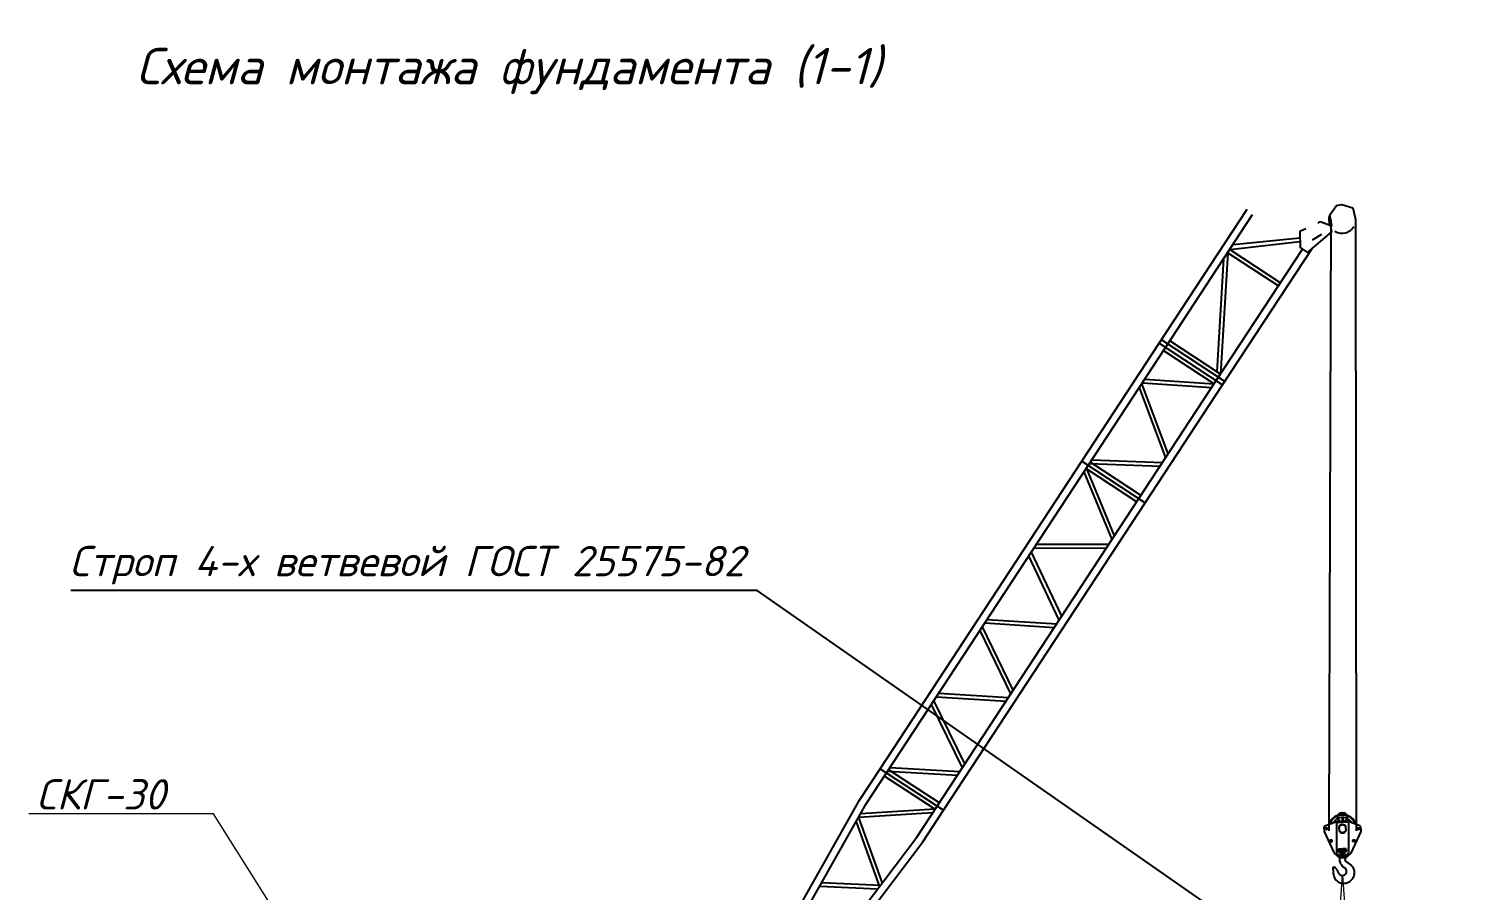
# Model space of a CAD drawing. Header units: millimetres. Extents: x 302528 to 620428, y -80391 to 59551.
# Drawn here: x 459541 to 483366, y 14296 to 28498 of the extents above; entities that cross this region are included whole.
import ezdxf

# ---------------------------------------------------------------- set-up
doc = ezdxf.new("R2010")
doc.units = ezdxf.units.MM
doc.header["$MEASUREMENT"] = 0
doc.layers.add('0.5', color=7, linetype='Continuous', lineweight=50)
doc.layers.add('Размеры', color=252, linetype='Continuous', lineweight=9)
doc.layers.add('1текст-мое', color=2, linetype='Continuous')
doc.styles.get("Standard").update_dxf_attribs({"font": 'isocpeui.ttf', "height": 300})
doc.styles.add('Италик', font='isocpeui.ttf')
doc.dimstyles.new('1-100', dxfattribs={"dimscale": 100, "dimtxt": 3, "dimasz": 2.5, "dimexe": 1.25, "dimexo": 0.625, "dimtad": 1, "dimdec": 0, "dimrnd": 5, "dimtxsty": 'Standard', "dimblk": 'ARCHTICK', "dimcen": 2.5, "dimadec": 0, "dimazin": 0, "dimtfac": 1, "dimtdec": 0, "dimtmove": 1, "dimatfit": 2, "dimfxl": 1, "dimarcsym": 0})

# ---------------------------------------------------------------- blocks, each defined once
blk = doc.blocks.new('_ArchTick')
at = {"color": 0, "const_width": 0.15}
blk.add_lwpolyline([(-0.5, -0.5), (0.5, 0.5)], dxfattribs=at)
blk = doc.blocks.new('*D345')
at = {"color": 0, "linetype": 'ByBlock', "lineweight": -2, "transparency": 16777216}
for p, q in [((494931, 36573), (495552, 35873)), ((490945, 31958), (495469, 35966)), ((490408, 32565), (491028, 31865))]:
    blk.add_line(p, q, dxfattribs=at)
at = {"layer": 'Defpoints', "color": 0, "linetype": 'ByBlock', "lineweight": 9, "transparency": 16777216}
for p in [(494890, 36620), (495469, 35966), (490366, 32612)]:
    blk.add_point(p, dxfattribs=at)
at = {"color": 0, "linetype": 'ByBlock', "lineweight": -2, "transparency": 16777216, "xscale": 250, "yscale": 250, "zscale": 250}
for p, rotation in [((495469, 35966), 41.5417763354136), ((490945, 31958), 221.5417763354136)]:
    blk.add_blockref('_ArchTick', p, dxfattribs=dict(at, rotation=rotation))
at = {"color": 0, "linetype": 'ByBlock', "lineweight": 9, "transparency": 16777216, "insert": (493083, 34103), "char_height": 300, "width": 73704.55, "attachment_point": 5, "rotation": 41.5418, "style": 'Италик'}
blk.add_mtext('{\\fISOCPEUR|b0|i0|c204|p34;\\H0.83333x;1200}', dxfattribs=at)

msp = doc.modelspace()

# ---------------------------------------------------------------- linework, layer by layer
at = {"color": 0, "lineweight": -3}
for p, q in [((479304.973, 24806.515), (480139.898, 24259.064)), ((479339.189, 24858.697), (480174.114, 24311.247)), ((479257.296, 22685.393), (478213.639, 23369.706)), ((479187.146, 22806.007), (478352.22, 23353.458)), ((478176.636, 23313.273), (479220.293, 22628.959)), ((478246.786, 23192.659), (479081.711, 22645.208)), ((476901.705, 21368.856), (477945.361, 20684.543)), ((476971.855, 21248.242), (477806.78, 20700.791)), ((481151.98, 14857.809), (481240.202, 14857.809)), ((481151.98, 14789.813), (481151.98, 14857.809)), ((481158.554, 14959.73), (481233.629, 14857.809)), ((481158.554, 14959.73), (481158.554, 14857.809)), ((481233.629, 14959.73), (481158.554, 14959.73)), ((481158.554, 14857.809), (481233.629, 14857.809)), ((481164.891, 14908.77), (481227.291, 14908.77)), ((481233.629, 14857.809), (481233.629, 14959.73)), ((481240.202, 14857.809), (481240.202, 14798.031))]:
    msp.add_line(p, q, dxfattribs=at)
at = {"color": 0, "lineweight": -3, "ltscale": 0.5}
for p, q in [((480893.451, 15339.17), (480907.72, 15358.476)), ((480893.451, 15308.13), (480893.451, 15339.17)), ((480893.451, 15308.13), (480893.451, 15259.986)), ((480893.451, 15259.986), (481058.454, 14905.628)), ((480907.72, 15358.476), (481114.447, 15430.761)), ((480909.202, 15311.25), (480914.747, 15309.784)), ((480909.202, 15304.596), (480914.747, 15306.551)), ((480931.294, 15327.236), (480914.747, 15317.683)), ((480914.747, 15317.683), (480914.747, 15298.577)), ((480914.747, 15298.577), (480931.294, 15289.024)), ((480922.048, 15321.898), (480925.634, 15315.808)), ((480927.026, 15299.598), (480923.045, 15293.786)), ((480947.84, 15317.683), (480931.294, 15327.236)), ((480931.294, 15289.024), (480947.84, 15298.577)), ((480935.561, 15299.598), (480939.542, 15293.786)), ((480940.539, 15321.898), (480936.953, 15315.808)), ((480953.086, 15311.055), (480947.796, 15308.119)), ((480947.84, 15298.577), (480947.84, 15317.683)), ((480947.84, 15308.13), (480952.89, 15304.987)), ((480948.188, 15308.119), (480953.086, 15311.055)), ((480952.89, 15304.987), (480948.188, 15308.119)), ((481073.611, 15423.285), (481078.066, 15418.04)), ((481080.602, 15429.754), (481090.455, 15422.372)), ((481096.251, 15414.341), (481096.251, 14910.857)), ((481096.251, 15414.341), (481196.091, 15414.341)), ((481114.447, 15430.761), (481196.091, 15430.761)), ((481139.931, 15308.13), (481139.931, 15347.595)), ((481139.931, 15308.13), (481139.931, 15268.664)), ((481192.574, 15476.308), (481190.088, 15430.761)), ((481277.736, 15430.761), (481196.091, 15430.761)), ((481295.931, 15414.341), (481196.091, 15414.341)), ((481199.608, 15476.308), (481202.095, 15430.761)), ((481252.251, 15308.13), (481252.251, 15347.595)), ((481252.251, 15308.13), (481252.251, 15268.664)), ((481484.463, 15358.476), (481277.736, 15430.761)), ((481295.931, 15414.341), (481295.931, 14910.857)), ((481311.581, 15429.754), (481301.728, 15422.372)), ((481318.572, 15423.285), (481314.117, 15418.04)), ((481498.731, 15259.986), (481333.729, 14905.628)), ((481439.097, 15311.055), (481444.386, 15308.119)), ((481443.994, 15308.119), (481439.097, 15311.055)), ((481444.343, 15308.13), (481439.293, 15304.987)), ((481439.293, 15304.987), (481443.994, 15308.119)), ((481444.343, 15317.683), (481460.889, 15327.236)), ((481444.343, 15298.577), (481444.343, 15317.683)), ((481460.889, 15289.024), (481444.343, 15298.577)), ((481451.644, 15321.898), (481455.229, 15315.808)), ((481456.622, 15299.598), (481452.641, 15293.786)), ((481460.889, 15327.236), (481477.436, 15317.683)), ((481477.436, 15298.577), (481460.889, 15289.024)), ((481465.157, 15299.598), (481469.137, 15293.786)), ((481470.134, 15321.898), (481466.549, 15315.808)), ((481477.436, 15317.683), (481477.436, 15298.577)), ((481482.981, 15311.25), (481477.436, 15309.784)), ((481482.981, 15304.596), (481477.436, 15306.551)), ((481498.731, 15339.17), (481484.463, 15358.476)), ((481498.731, 15308.13), (481498.731, 15339.17)), ((481498.731, 15308.13), (481498.731, 15259.986)), ((480987.47, 15112.36), (480993.015, 15110.893)), ((480987.47, 15105.705), (480993.015, 15107.661)), ((481009.562, 15128.346), (480993.015, 15118.792)), ((480993.015, 15118.792), (480993.015, 15099.686)), ((480993.015, 15099.686), (481009.562, 15090.133)), ((481000.316, 15123.008), (481003.902, 15116.918)), ((481005.294, 15100.708), (481001.313, 15094.895)), ((481026.108, 15118.792), (481009.562, 15128.346)), ((481009.562, 15090.133), (481026.108, 15099.686)), ((481013.829, 15100.708), (481017.81, 15094.895)), ((481018.807, 15123.008), (481015.221, 15116.918)), ((481031.354, 15112.164), (481026.064, 15109.228)), ((481026.108, 15099.686), (481026.108, 15118.792)), ((481026.108, 15109.239), (481031.158, 15106.097)), ((481026.456, 15109.228), (481031.354, 15112.164)), ((481031.158, 15106.097), (481026.456, 15109.228)), ((481365.726, 15109.228), (481360.829, 15112.164)), ((481360.829, 15112.164), (481366.118, 15109.228)), ((481366.075, 15109.239), (481361.025, 15106.097)), ((481361.025, 15106.097), (481365.726, 15109.228)), ((481366.075, 15118.792), (481382.621, 15128.346)), ((481366.075, 15099.686), (481366.075, 15118.792)), ((481382.621, 15090.133), (481366.075, 15099.686)), ((481373.376, 15123.008), (481376.962, 15116.918)), ((481378.354, 15100.708), (481374.373, 15094.895)), ((481382.621, 15128.346), (481399.168, 15118.792)), ((481399.168, 15099.686), (481382.621, 15090.133)), ((481386.889, 15100.708), (481390.869, 15094.895)), ((481391.866, 15123.008), (481388.281, 15116.918)), ((481399.168, 15118.792), (481399.168, 15099.686)), ((481404.713, 15112.36), (481399.168, 15110.893)), ((481404.713, 15105.705), (481399.168, 15107.661)), ((481058.454, 14905.628), (481144.893, 14830.146)), ((481096.251, 14910.857), (481150.491, 14848.866)), ((481132.685, 14976.786), (481132.685, 14928.393)), ((481132.685, 14976.786), (481196.091, 14976.786)), ((481132.685, 14928.393), (481171.835, 14928.393)), ((481152.499, 14968.519), (481141.828, 14962.358)), ((481141.828, 14962.358), (481141.828, 14950.037)), ((481141.828, 14950.037), (481152.499, 14943.876)), ((481247.289, 14830.146), (481144.893, 14830.146)), ((481150.491, 14848.866), (481196.091, 14848.866)), ((481163.169, 14962.358), (481152.499, 14968.519)), ((481152.499, 14943.876), (481163.169, 14950.037)), ((481163.169, 14950.037), (481163.169, 14962.358)), ((481259.498, 14976.786), (481196.091, 14976.786)), ((481241.692, 14848.866), (481196.091, 14848.866)), ((481259.498, 14928.393), (481220.348, 14928.393)), ((481229.013, 14962.358), (481239.684, 14968.519)), ((481229.013, 14950.037), (481229.013, 14962.358)), ((481239.684, 14943.876), (481229.013, 14950.037)), ((481239.684, 14968.519), (481250.355, 14962.358)), ((481250.355, 14950.037), (481239.684, 14943.876)), ((481295.931, 14910.857), (481241.692, 14848.866)), ((481333.729, 14905.628), (481247.289, 14830.146)), ((481250.355, 14962.358), (481250.355, 14950.037)), ((481259.498, 14976.786), (481259.498, 14928.393))]:
    msp.add_line(p, q, dxfattribs=at)
at = {"color": 0, "lineweight": -3}
for points in [[(478176.636, 23313.273), (479627.503, 25526.011)], [(481006.907, 25250.294), (481018.62, 25253.258), (480986.995, 25431.242), (481095.555, 25585.952), (481187.513, 25603.934), (481364.288, 25545.053), (481412.873, 25352.986)], [(478281.002, 23244.842), (479715.468, 25437.035)], [(480590.819, 25202.7), (480493.351, 25157.296), (480496.069, 24891.397), (480617.253, 24813.392), (481020.634, 25151.587), (481006.907, 25250.294), (480830.361, 25314.288), (480788.882, 25294.966)], [(481002.808, 25342.25), (480970.077, 15380.28)], [(481412.873, 25352.986), (481422.106, 15380.28)], [(479392.557, 24943.553), (480494.433, 25051.444)], [(480702.408, 25019.018), (480854.387, 25111.346)], [(479115.927, 22697.391), (480537.166, 24864.943)], [(479304.973, 24806.515), (479187.146, 22806.007)], [(479220.293, 22628.959), (480695.756, 24879.209)], [(479339.189, 24858.697), (480495.038, 24992.213)], [(479236.488, 24705.044), (479126.962, 22845.469)], [(476901.705, 21368.856), (478176.636, 23313.273)], [(477006.07, 21300.425), (478281.002, 23244.842)], [(477840.995, 20752.974), (479115.927, 22697.391)], [(478325.052, 21491.216), (477889.721, 22648.094)], [(477899.979, 22663.738), (479043.177, 22586.439)], [(477939.246, 22723.625), (479082.445, 22646.326)], [(478282.692, 21426.611), (477847.36, 22583.488)], [(477945.361, 20684.543), (479220.293, 22628.959)], [(473577.02, 16298.332), (476901.705, 21368.856)], [(473681.386, 16229.901), (477006.07, 21300.425)], [(476901.705, 21368.856), (477945.361, 20684.543)], [(476901.705, 21368.856), (477945.361, 20684.543)], [(477438.659, 20139.365), (476979.003, 21259.144)], [(477026.56, 21331.674), (478192.547, 21289.131)], [(477040.286, 21352.608), (477875.211, 20805.157)], [(477066.545, 21392.656), (478232.533, 21350.113)], [(477397.177, 20076.1), (476937.52, 21195.878)], [(474516.311, 15682.45), (477840.995, 20752.974)], [(474620.677, 15614.019), (477945.361, 20684.543)], [(476527.929, 18750.398), (476027.373, 19807.8)], [(476568.022, 18811.544), (476067.466, 19868.946)], [(476113.47, 19939.108), (477305.89, 19936.877)], [(476154.335, 20001.431), (477346.755, 19999.201)], [(475769.673, 17593.97), (475261.579, 18639.875)], [(475301.707, 18701.076), (476447.629, 18627.931)], [(475341.058, 18761.091), (476486.98, 18687.946)], [(475729.823, 17533.195), (475221.729, 18579.101)], [(474971.038, 16375.961), (474461.94, 17420.335)], [(474502.174, 17481.697), (475650.067, 17411.557)], [(474541.586, 17541.805), (475689.479, 17471.666)], [(474931.221, 16315.236), (474422.122, 17359.609)], [(473235.531, 15777.523), (473577.02, 16298.332)], [(473344.236, 15716.218), (473681.386, 16229.901)], [(473577.02, 16298.332), (474620.677, 15614.019)], [(473701.053, 16259.895), (474851.251, 16193.271)], [(473715.601, 16282.084), (474550.527, 15734.633)], [(473740.537, 16320.113), (474890.734, 16253.489)], [(473647.17, 16177.718), (474482.095, 15630.267)], [(470012.928, 10063.29), (473235.531, 15777.523)], [(470559.761, 10778.862), (473344.236, 15716.218)], [(474436.505, 15569.949), (473218.368, 15493.032)], [(473218.368, 15493.032), (473605.758, 14409.215)], [(474482.095, 15630.267), (473252.685, 15553.882)], [(474179.628, 15168.461), (474516.544, 15682.297)], [(474279.188, 15093.209), (474620.677, 15614.019)], [(473178.964, 15423.163), (473561.738, 14350.975)], [(480970.077, 15380.28), (480970.077, 15274.552)], [(481422.106, 15380.28), (481422.106, 15274.552)], [(470323.465, 9859.673), (474279.188, 15093.209)], [(470761.705, 10646.45), (474179.628, 15168.461)], [(473532.47, 14312.252), (472577.864, 14357.307)], [(473578.06, 14372.57), (472612.181, 14418.157)]]:
    msp.add_lwpolyline(points, dxfattribs=at)
msp.add_lwpolyline([(481350.848, 12397.093), (471545.054, 19239.666), (460232.075, 19239.666)])
msp.add_circle((481196.091, 15499.918), 76.47, dxfattribs=at)
at = {"color": 0, "lineweight": -3, "ltscale": 0.5}
for centre, radius in [((480931.294, 15308.13), 9.539), ((481460.889, 15308.13), 9.539), ((481009.562, 15109.239), 9.539), ((481382.621, 15109.239), 9.539), ((481196.091, 14908.77), 31.2), ((481196.091, 14908.77), 28.704)]:
    msp.add_circle(centre, radius, dxfattribs=at)
at = {"color": 0, "lineweight": -3}
for centre, radius, start, end in [((481193.132, 25350.401), 222.551, 158.4198266, 205.151791), ((481193.132, 25350.401), 222.551, 236.8673624, 330.640261), ((481196.091, 15308.13), 234.897, 18.1381978, 161.8618022), ((481196.091, 15308.13), 226.014, 19.8811003, 160.1188997), ((481196.091, 15308.13), 184.587, 31.3613656, 148.6386344), ((481196.091, 14606.016), 68.64, 200.9262519, 63.6417657)]:
    msp.add_arc(centre, radius, start, end, dxfattribs=at)
at = {"color": 0, "lineweight": -3, "ltscale": 0.5}
for centre, radius, start, end in [((480909.202, 15307.923), 3.327, 60.3743347, 308.845439), ((481069.806, 15420.054), 4.992, 40.3412475, 140.9734273), ((481083.595, 15433.749), 4.992, 129.7653822, 233.1565431), ((481196.091, 15308.13), 68.64, 90, 144.9031988), ((481196.091, 15308.13), 62.4, 90, 154.1580672), ((481196.091, 15308.13), 62.4, 205.8419328, 270), ((481196.091, 15308.13), 68.64, 215.0968012, 270), ((481187.59, 15476.58), 4.992, 356.8748993, 94.9280165), ((481196.091, 15308.13), 68.64, 35.0968012, 90), ((481196.091, 15308.13), 62.4, 25.8419328, 90), ((481196.091, 15308.13), 62.4, 270, 334.1580672), ((481196.091, 15308.13), 68.64, 270, 324.9031988), ((481204.593, 15476.58), 4.992, 85.0719835, 183.1251007), ((481308.587, 15433.749), 4.992, 306.8434569, 50.2346178), ((481322.377, 15420.054), 4.992, 39.0265727, 139.6587525), ((481482.981, 15307.923), 3.327, 231.154561, 119.6256653), ((480987.47, 15109.033), 3.327, 60.3743347, 308.845439), ((481404.713, 15109.033), 3.327, 231.154561, 119.6256653)]:
    msp.add_arc(centre, radius, start, end, dxfattribs=at)
at = {"color": 0, "lineweight": -3}
for points, knots in [([(481131.979, 14581.5), (481127.763, 14590.947), (481120.363, 14607.53), (481105.095, 14631.053), (481091.003, 14653.209), (481074.069, 14665.838), (481061.781, 14675.003), (481050.978, 14673.463), (481041.73, 14670.498), (481035.334, 14663.412), (481034.695, 14652.842), (481035.104, 14640.695), (481040.465, 14628.694), (481044.679, 14609.267), (481042.257, 14584.826), (481046.07, 14550.882), (481056.998, 14516.377), (481072.506, 14481.778), (481098.774, 14455.235), (481128.905, 14429.313), (481171.379, 14410.331), (481230.303, 14405.284), (481302.602, 14422.154), (481369.18, 14479.845), (481389.601, 14540.545), (481399.922, 14608.073), (481372.091, 14681.453), (481314.688, 14731.071), (481272.705, 14749.964), (481257.601, 14765.117), (481243.866, 14779.797), (481241.477, 14791.689), (481240.202, 14798.031)], [0, 0, 0, 0, 30.947953003, 54.320160596, 84.33386245, 108.256750287, 118.262419405, 128.252124401, 139.174208955, 147.246589545, 154.897961284, 170.057055424, 183.437833663, 193.81328937, 229.400919869, 256.150736666, 295.772340953, 337.813100033, 368.055343679, 406.846879608, 456.800902025, 504.415704689, 582.257494989, 673.430921224, 754.798654127, 768.469115578, 878.256387045, 967.581112463, 991.495771621, 1014.838195151, 1031.446991377, 1050.427205479, 1050.427205479, 1050.427205479, 1050.427205479]), ([(481236.828, 14661.26), (481227.641, 14666.81), (481210.269, 14677.306), (481186.291, 14698.14), (481168.568, 14727.265), (481157.842, 14758.98), (481153.704, 14780.746), (481151.98, 14789.813)], [0, 0, 0, 0, 32.189075155, 60.868462517, 94.297186094, 133.058734281, 160.735644551, 160.735644551, 160.735644551, 160.735644551])]:
    msp.add_open_spline(points, degree=3, knots=knots, dxfattribs=at)
at = {"layer": 'Размеры', "color": 0}
for p, q in [((462584.048, 15554.933), (459541.49, 15554.933)), ((464628.918, 12312.475), (462584.048, 15554.933)), ((480970.701, 11420.234), (481196.091, 14537.376)), ((481196.091, 14537.376), (481421.481, 11420.234))]:
    msp.add_line(p, q, dxfattribs=at)

# ---------------------------------------------------------------- texts
at = {"layer": '0.5', "color": 0, "insert": (467453.037, 27803.354), "char_height": 600, "attachment_point": 5, "style": 'Италик'}
msp.add_mtext('Схема монтажа фундамента (1-1)', dxfattribs=at)
at = {"layer": '1текст-мое', "color": 0, "style": 'Италик'}
for s, p in [('Строп 4-х ветвевой ГОСТ 25575-82 ', (460208.694, 19472.041)), ('СКГ-30 ', (459662.508, 15625.153))]:
    msp.add_text(s, height=500, dxfattribs=at).set_placement(p)

# ---------------------------------------------------------------- dimensions: what is measured, and where the dimension line sits
at = {"color": 0, "linetype": 'ByBlock', "lineweight": 9}
dim = msp.add_aligned_dim(p1=(490366.365, 32611.761), p2=(494889.766, 36619.612), distance=-872.962, text='{\\fISOCPEUR|b0|i0|c204|p34;\\H0.83333x;1200}', dimstyle='1-100', override={"dimtxsty": 'Италик'}, dxfattribs=at)
dim.commit()
dim.dimension.update_dxf_attribs({"geometry": '*D345', "text_midpoint": (493082.641, 34102.636)})

doc.saveas('drawing.dxf')
